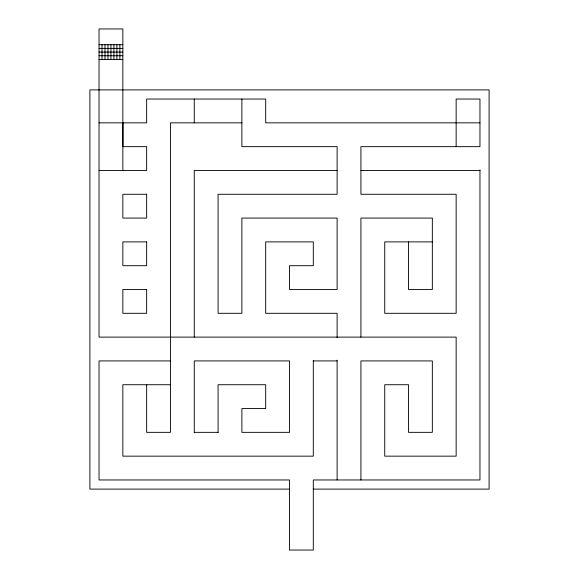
<?xml version="1.0" encoding="UTF-8"?>
<svg xmlns="http://www.w3.org/2000/svg" width="579" height="579" viewBox="0 0 579 579"><rect width="100%" height="100%" fill="white"/><g stroke="black" fill="none" stroke-linecap="round" stroke-linejoin="round"><path stroke-width="0.87" d="M99.038 44.713L122.849 44.713M99.038 48.39L122.849 48.39M99.038 52.067L122.849 52.067M99.038 55.743L122.849 55.743M99.038 59.42L122.849 59.42M99.038 122.849L146.653 122.849L146.653 99.038L265.696 99.038L265.696 122.849L479.962 122.849M241.884 122.849L170.465 122.849L170.465 432.347L146.653 432.347L146.653 384.731M122.849 146.653L146.653 146.653L146.653 170.465L99.038 170.465M337.116 170.465L194.269 170.465L194.269 337.116M360.92 170.465L479.962 170.465M432.347 241.884L384.731 241.884L384.731 313.304L456.151 313.304L456.151 194.269L360.92 194.269L360.92 146.653L479.962 146.653L479.962 99.038L456.151 99.038L456.151 146.653M170.465 360.92L99.038 360.92L99.038 479.962L289.5 479.962L289.5 550.05L313.304 550.05L313.304 479.962L479.962 479.962L479.962 169.857M313.304 360.92L337.116 360.92M170.465 384.731L122.849 384.731L122.849 456.151L313.304 456.151L313.304 360.565M194.269 432.347L218.08 432.347M289.5 489.103L89.897 489.103L89.897 89.897L489.103 89.897L489.103 489.103L313.304 489.103M408.535 241.884L408.535 289.5L432.347 289.5L432.347 218.08L360.92 218.08L360.92 337.116M360.92 479.962L360.92 360.92L432.347 360.92L432.347 432.347L408.535 432.347L408.535 384.731L384.731 384.731L384.731 456.151L456.151 456.151L456.151 337.116L99.038 337.116L99.038 28.95L122.849 28.95L122.849 170.465M337.116 337.629L337.116 313.304L265.696 313.304L265.696 241.884L313.304 241.884L313.304 265.696L289.5 265.696L289.5 289.5L337.116 289.5L337.116 218.08L241.884 218.08L241.884 313.304L218.08 313.304L218.08 194.269L337.116 194.269L337.116 146.653L241.884 146.653L241.884 99.038M337.116 360.152L337.116 479.962M218.08 432.643L218.08 384.731L265.696 384.731L265.696 408.535L241.884 408.535L241.884 432.347L289.5 432.347L289.5 360.92L194.269 360.92L194.269 432.795M194.269 99.038L194.269 122.849M122.972 122.849L122.972 146.653M119.875 44.713L119.875 59.42M116.893 44.713L116.893 59.42M113.918 44.713L113.918 59.42M110.944 44.713L110.944 59.42M107.969 44.713L107.969 59.42M104.994 44.713L104.994 59.42M102.02 44.713L102.02 59.42M146.653 194.269L122.849 194.269L122.849 218.08L146.653 218.08L146.653 194.269M146.653 241.884L122.849 241.884L122.849 265.696L146.653 265.696L146.653 241.884M146.653 289.5L122.849 289.5L122.849 313.304L146.653 313.304L146.653 289.5"/></g></svg>
